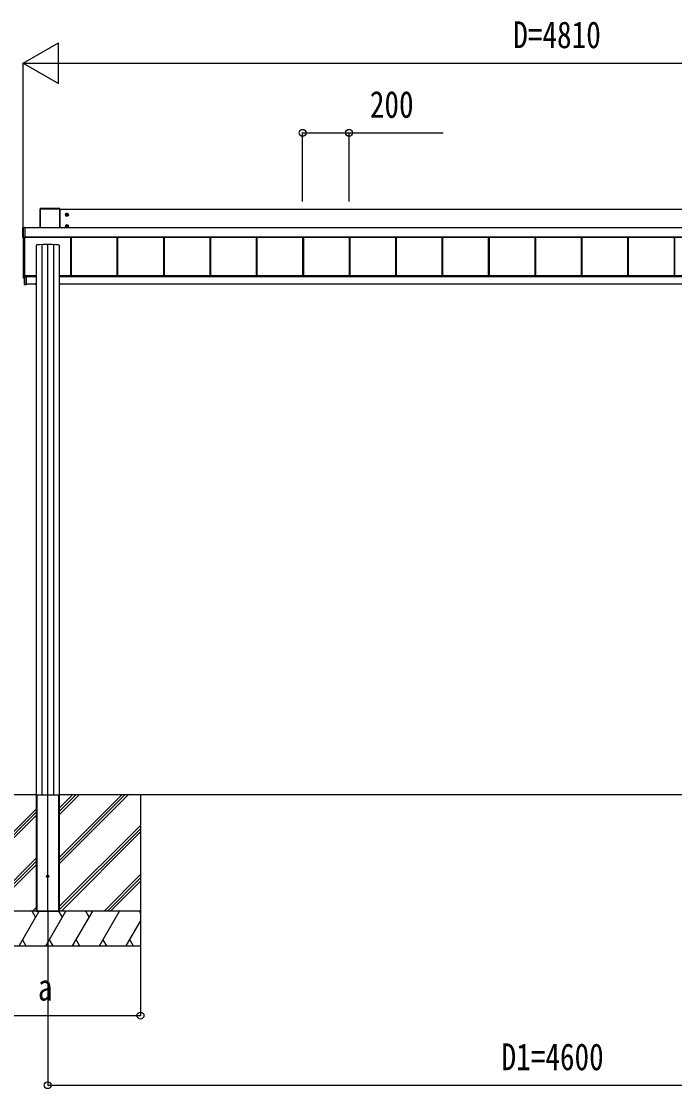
# Model space of a CAD drawing. Units: millimetres, scale not verified. Extents: x -14718 to 14718, y -10397 to 10401.
# Drawn here: x -11531 to -8716, y -5976 to -1379 of the extents above; entities that cross this region are included whole.
import ezdxf
from ezdxf.enums import TextEntityAlignment as Align

# ---------------------------------------------------------------- set-up
doc = ezdxf.new("R2010")
doc.units = ezdxf.units.MM
doc.header["$LTSCALE"] = 50
for name, color, linetype in [('0-4_YKK_12', 2, 'Continuous'), ('0-5_YKK_A1', 4, 'Continuous'), ('0-6_YKK_D', 6, 'Continuous')]:
    doc.layers.add(name, color=color, linetype=linetype)
doc.styles.add('ＭＳ ゴシック', font='')
doc.styles.get('ＭＳ ゴシック').set_extended_font_data('MS Gothic')

msp = doc.modelspace()

# ---------------------------------------------------------------- linework, layer by layer
at = {"layer": '0-4_YKK_12'}
msp.add_line((-11417.43, -5214.1), (-11417.43, -2338.4), dxfattribs=at)
at = {"layer": '0-5_YKK_A1'}
for p, q in [((-11450.43, -2186.75), (-11450.43, -2268.91)), ((-11450.09, -2186.89), (-11450.43, -2186.75)), ((-11450.09, -2268.91), (-11450.09, -2186.89)), ((-11364.93, -2186.25), (-11449.93, -2186.25)), ((-11449.93, -2186.25), (-11449.59, -2186.39)), ((-11449.59, -2186.39), (-11449.59, -2186.88)), ((-11449.59, -2186.88), (-11449.59, -2268.91)), ((-11365.27, -2186.88), (-11449.59, -2186.88)), ((-11365.27, -2186.39), (-11364.93, -2186.25)), ((-11365.27, -2268.91), (-11365.27, -2186.88)), ((-11364.43, -2186.75), (-11364.77, -2186.89)), ((-11364.77, -2186.89), (-11364.77, -2268.91)), ((-11364.43, -2268.91), (-11364.43, -2186.75)), ((-6870.43, -2190.47), (-11364.43, -2190.47)), ((-11334.43, -2219.46), (-11334.43, -2204.96)), ((-11341.68, -2212.21), (-11327.18, -2212.21)), ((-11336.71, -2211.45), (-11337.43, -2211.45)), ((-11332.15, -2212.97), (-11331.43, -2212.97)), ((-11523.93, -2310.11), (-11523.93, -2268.13)), ((-11523.47, -2268.33), (-11523.93, -2268.13)), ((-11523.47, -2309.39), (-11523.47, -2268.33)), ((-11523.43, -2267.63), (-11517.73, -2267.63)), ((-11523.43, -2267.63), (-11522.97, -2267.83)), ((-11522.97, -2268.31), (-11522.97, -2309.37)), ((-11515.93, -2268.31), (-11522.97, -2268.31)), ((-11517.73, -2267.67), (-11517.73, -2267.63)), ((-11515.93, -2267.68), (-11517.13, -2267.68)), ((-11517.13, -2267.68), (-11517.13, -2267.68)), ((-11515.93, -2267.68), (-11517.13, -2267.68)), ((-11515.93, -2267.83), (-11515.93, -2267.68)), ((-11515.93, -2267.68), (-11515.93, -2267.68)), ((-11515.93, -2267.83), (-11515.93, -2268.31)), ((-11515.93, -2268.31), (-11515.93, -2309.37)), ((-6718.93, -2268.91), (-11515.93, -2268.91)), ((-6718.93, -2269.39), (-11515.93, -2269.39)), ((-11341.68, -2262.18), (-11327.18, -2262.18)), ((-11336.71, -2261.42), (-11337.43, -2261.42)), ((-11334.43, -2269.43), (-11334.43, -2254.93)), ((-11332.15, -2262.94), (-11331.43, -2262.94)), ((-11523.93, -2310.11), (-11523.47, -2309.39)), ((-11522.97, -2309.88), (-11523.43, -2310.61)), ((-11517.73, -2310.61), (-11523.43, -2310.61)), ((-11522.43, -2310.61), (-11522.43, -2483.03)), ((-11517.73, -2310.61), (-11517.73, -2310.49)), ((-11517.43, -2310.44), (-11517.43, -2483.08)), ((-11517.13, -2310.43), (-11515.93, -2310.43)), ((-11517.13, -2310.43), (-11517.13, -2310.43)), ((-11517.13, -2310.43), (-11515.93, -2310.43)), ((-6718.93, -2308.36), (-11515.93, -2308.36)), ((-6718.93, -2308.88), (-11515.93, -2308.88)), ((-11515.93, -2309.02), (-6718.93, -2309.02)), ((-6718.93, -2309.02), (-11515.93, -2309.02)), ((-11515.93, -2309.37), (-11515.93, -2309.88)), ((-11515.93, -2309.88), (-11515.93, -2310.43)), ((-11515.93, -2310.43), (-11515.93, -2310.43)), ((-11467.43, -2342.96), (-11467.43, -4707.6)), ((-11442.24, -2341.22), (-11442.24, -4711.6)), ((-11392.62, -2341.22), (-11392.62, -4711.6)), ((-11367.43, -2342.96), (-11367.43, -4707.6)), ((-11318.93, -2309.02), (-11318.93, -2475.25)), ((-11316.33, -2309.02), (-11316.33, -2475.25)), ((-11315.93, -2309.02), (-11315.93, -2475.25)), ((-11118.93, -2309.02), (-11118.93, -2475.25)), ((-11116.33, -2309.02), (-11116.33, -2475.25)), ((-11115.93, -2309.02), (-11115.93, -2475.25)), ((-10918.93, -2309.02), (-10918.93, -2475.25)), ((-10916.33, -2309.02), (-10916.33, -2475.25)), ((-10915.93, -2309.02), (-10915.93, -2475.25)), ((-10718.93, -2309.02), (-10718.93, -2475.25)), ((-10716.33, -2309.02), (-10716.33, -2475.25)), ((-10715.93, -2309.02), (-10715.93, -2475.25)), ((-10518.93, -2309.02), (-10518.93, -2475.25)), ((-10516.33, -2309.02), (-10516.33, -2475.25)), ((-10515.93, -2309.02), (-10515.93, -2475.25)), ((-10318.93, -2309.02), (-10318.93, -2475.25)), ((-10316.33, -2309.02), (-10316.33, -2475.25)), ((-10315.93, -2309.02), (-10315.93, -2475.25)), ((-10118.93, -2309.02), (-10118.93, -2475.25)), ((-10116.33, -2309.02), (-10116.33, -2475.25)), ((-10115.93, -2309.02), (-10115.93, -2475.25)), ((-9918.93, -2309.02), (-9918.93, -2475.25)), ((-9916.33, -2309.02), (-9916.33, -2475.25)), ((-9915.93, -2309.02), (-9915.93, -2475.25)), ((-9718.93, -2309.02), (-9718.93, -2475.25)), ((-9716.33, -2309.02), (-9716.33, -2475.25)), ((-9715.93, -2309.02), (-9715.93, -2475.25)), ((-9518.93, -2309.02), (-9518.93, -2475.25)), ((-9516.33, -2309.02), (-9516.33, -2475.25)), ((-9515.93, -2309.02), (-9515.93, -2475.25)), ((-9318.93, -2309.02), (-9318.93, -2475.25)), ((-9316.33, -2309.02), (-9316.33, -2475.25)), ((-9315.93, -2309.02), (-9315.93, -2475.25)), ((-9118.93, -2309.02), (-9118.93, -2475.25)), ((-9116.33, -2309.02), (-9116.33, -2475.25)), ((-9115.93, -2309.02), (-9115.93, -2475.25)), ((-8918.93, -2309.02), (-8918.93, -2475.25)), ((-8916.33, -2309.02), (-8916.33, -2475.25)), ((-8915.93, -2309.02), (-8915.93, -2475.25)), ((-8718.93, -2309.02), (-8718.93, -2475.25)), ((-8716.33, -2309.02), (-8716.33, -2475.25)), ((-11523.43, -2443.01), (-11523.43, -2484.07)), ((-11522.96, -2442.51), (-11522.43, -2442.48)), ((-11513.93, -2474.86), (-11517.13, -2474.86)), ((-11516.93, -2476.81), (-11516.93, -2474.86)), ((-11516.93, -2480.39), (-11516.93, -2476.81)), ((-11516.65, -2476.81), (-11516.93, -2476.81)), ((-11516.93, -2513.48), (-11516.93, -2480.39)), ((-11516.65, -2480.39), (-11516.93, -2480.39)), ((-11516.65, -2474.86), (-11516.65, -2476.81)), ((-11516.65, -2480.39), (-11516.65, -2513.48)), ((-11516.63, -2480.09), (-11516.63, -2477.11)), ((-11516.63, -2480.09), (-11516.63, -2480.09)), ((-11510.43, -2480.38), (-11516.63, -2480.39)), ((-11516.62, -2480.09), (-11516.62, -2480.09)), ((-11516.15, -2477.31), (-11516.43, -2477.31)), ((-11516.15, -2479.89), (-11516.43, -2479.89)), ((-11516.15, -2477.31), (-11516.15, -2479.89)), ((-11516.15, -2479.89), (-11510.43, -2479.88)), ((-11515.43, -2475.6), (-11515.43, -2474.86)), ((-11515.43, -2475.6), (-11510.43, -2475.58)), ((-11467.43, -2475.25), (-11514.43, -2475.25)), ((-11514.43, -2475.25), (-11514.43, -2475.54)), ((-11514.43, -2475.54), (-11514.43, -2475.59)), ((-11513.93, -2475.25), (-11513.93, -2474.86)), ((-11510.43, -2479.88), (-11510.43, -2475.58)), ((-11467.43, -2477.25), (-11510.43, -2477.25)), ((-11510.43, -2479.88), (-11510.43, -2480.08)), ((-11467.43, -2480.12), (-11510.43, -2480.12)), ((-11510.43, -2480.38), (-11510.43, -2513.86)), ((-6867.43, -2475.25), (-11367.43, -2475.25)), ((-6867.43, -2477.25), (-11367.43, -2477.25)), ((-6867.43, -2480.12), (-11367.43, -2480.12)), ((-11523.43, -2484.31), (-11523.43, -2484.07)), ((-11522.96, -2484.56), (-11517.25, -2484.91)), ((-11522.96, -2484.56), (-11522.96, -2484.81)), ((-11522.96, -2484.81), (-11516.93, -2485.19)), ((-11522.96, -2484.81), (-11522.96, -2484.81)), ((-11522.96, -2484.81), (-11516.93, -2485.19)), ((-11521.93, -2483.58), (-11517.93, -2483.58)), ((-11517.25, -2484.95), (-11517.25, -2484.91)), ((-11516.93, -2513.48), (-11516.65, -2513.48)), ((-11516.65, -2513.48), (-11510.43, -2513.86)), ((-11510.43, -2514.16), (-11516.65, -2513.78)), ((-11468.28, -2511.6), (-11510.43, -2511.6)), ((-11510.43, -2513.86), (-11510.43, -2514.16)), ((-11468.43, -2513.78), (-11468.3, -2511.6)), ((-11468.28, -2511.6), (-11467.8, -2511.6)), ((-11467.93, -2514.1), (-11468.13, -2514.1)), ((-11467.8, -2511.6), (-11467.93, -2513.78)), ((-11467.43, -2514.1), (-11467.93, -2514.1)), ((-11467.43, -2511.6), (-11467.8, -2511.6)), ((-11367.06, -2511.6), (-11367.43, -2511.6)), ((-11367.43, -2513.78), (-11366.93, -2513.78)), ((-11366.93, -2514.1), (-11367.43, -2514.1)), ((-11367.06, -2511.6), (-11366.58, -2511.6)), ((-11366.93, -2513.78), (-11367.06, -2511.6)), ((-11366.93, -2514.1), (-11366.93, -2513.78)), ((-11366.73, -2514.1), (-11366.93, -2514.1)), ((-6868.28, -2511.6), (-11366.58, -2511.6)), ((-11366.56, -2511.6), (-11366.43, -2513.78)), ((-11467.43, -4711.6), (-11917.43, -4711.6)), ((-11467.43, -4707.6), (-11467.43, -5211.6)), ((-11467.43, -4711.6), (-11467.13, -4711.6)), ((-11467.43, -4711.6), (-11467.43, -5211.6)), ((-11467.13, -4711.6), (-11367.73, -4711.6)), ((-11464.93, -4711.6), (-11464.93, -5211.6)), ((-11463.43, -4711.6), (-11463.43, -5211.6)), ((-11371.43, -4711.6), (-11371.43, -5211.6)), ((-11369.93, -4711.6), (-11369.93, -5211.6)), ((-11367.43, -4707.6), (-11367.43, -5211.6)), ((-11367.43, -4711.6), (-11367.43, -5211.6)), ((-6317.43, -4711.6), (-11367.43, -4711.6)), ((-11367.43, -4796.6), (-11282.43, -4711.6)), ((-11367.43, -4782.46), (-11296.57, -4711.6)), ((-11367.43, -4768.31), (-11310.72, -4711.6)), ((-11367.43, -5008.73), (-11070.34, -4711.64)), ((-11367.43, -4994.59), (-11084.48, -4711.64)), ((-11367.43, -4980.44), (-11098.62, -4711.64)), ((-11017.43, -4711.6), (-11017.43, -5361.6)), ((-11817.43, -5122.08), (-11467.43, -4772.08)), ((-11817.43, -5136.22), (-11467.43, -4786.22)), ((-11817.43, -5150.36), (-11467.43, -4800.36)), ((-11367.43, -5192.57), (-11017.43, -4842.58)), ((-11367.43, -5206.72), (-11017.43, -4856.72)), ((-11358.17, -5211.6), (-11017.43, -4870.86)), ((-11694.82, -5211.6), (-11467.43, -4984.21)), ((-11680.68, -5211.6), (-11467.43, -4998.35)), ((-11666.54, -5211.6), (-11467.43, -5012.49)), ((-11174.32, -5211.6), (-11017.43, -5054.71)), ((-11160.18, -5211.6), (-11017.43, -5068.85)), ((-11146.04, -5211.6), (-11017.43, -5082.99)), ((-11017.43, -5211.6), (-11817.43, -5211.6)), ((-11017.43, -5211.6), (-11817.43, -5211.6)), ((-11540.91, -5361.6), (-11454.31, -5211.6)), ((-11469.31, -5237.58), (-11484.31, -5211.6)), ((-11482.69, -5211.6), (-11467.43, -5196.34)), ((-11467.43, -5211.6), (-11367.43, -5211.6)), ((-11425.44, -5361.6), (-11338.84, -5211.6)), ((-11353.84, -5237.58), (-11368.84, -5211.6)), ((-11309.97, -5361.6), (-11223.37, -5211.6)), ((-11238.37, -5237.58), (-11253.37, -5211.6)), ((-11194.5, -5361.6), (-11107.9, -5211.6)), ((-11017.43, -5220.26), (-11022.43, -5211.6)), ((-11079.03, -5361.6), (-11017.43, -5254.9)), ((-11817.43, -5361.6), (-11017.43, -5361.6)), ((-11525.92, -5335.62), (-11510.92, -5361.6)), ((-11410.44, -5335.62), (-11395.44, -5361.6)), ((-11294.98, -5335.62), (-11279.98, -5361.6)), ((-11179.5, -5335.62), (-11164.51, -5361.6)), ((-11064.03, -5335.62), (-11049.04, -5361.6))]:
    msp.add_line(p, q, dxfattribs=at)
for points in [[(-11449.59, -2186.39), (-11365.27, -2186.39), (-11365.27, -2186.88)], [(-11337.43, -2211.45), (-11337.43, -2212.97), (-11336.71, -2212.97)], [(-11333.67, -2209.93), (-11333.67, -2209.21), (-11335.19, -2209.21), (-11335.19, -2209.93)], [(-11335.19, -2214.49), (-11335.19, -2215.21), (-11333.67, -2215.21), (-11333.67, -2214.49)], [(-11331.43, -2212.97), (-11331.43, -2211.45), (-11332.15, -2211.45)], [(-11522.97, -2268.31), (-11522.97, -2267.83), (-11515.93, -2267.83)], [(-11517.63, -2267.68), (-11517.67, -2267.67), (-11517.73, -2267.67)], [(-11337.43, -2261.42), (-11337.43, -2262.94), (-11336.71, -2262.94)], [(-11333.67, -2259.9), (-11333.67, -2259.18), (-11335.19, -2259.18), (-11335.19, -2259.9)], [(-11335.19, -2264.46), (-11335.19, -2265.18), (-11333.67, -2265.18), (-11333.67, -2264.46)], [(-11331.43, -2262.94), (-11331.43, -2261.42), (-11332.15, -2261.42)], [(-11515.93, -2309.88), (-11522.97, -2309.88), (-11522.97, -2309.37), (-11515.93, -2309.37)], [(-11516.62, -2480.09), (-11516.63, -2480.09), (-11516.63, -2480.09)], [(-11516.61, -2480.09), (-11510.43, -2480.08), (-11510.43, -2480.38)], [(-11516.43, -2479.91), (-11516.43, -2479.89), (-11516.43, -2477.31)], [(-11522.43, -2483.03), (-11522.43, -2483.6), (-11516.93, -2483.93)], [(-11467.93, -2514.1), (-11467.93, -2513.78), (-11467.43, -2513.78)], [(-11467.13, -4711.6), (-11367.73, -4711.6), (-11367.43, -4711.6)]]:
    msp.add_lwpolyline(points, dxfattribs=at)
for points in [[(-11334.43, -2206.44), (-11339.43, -2209.32), (-11339.43, -2215.1), (-11334.43, -2217.98), (-11329.43, -2215.1), (-11329.43, -2209.32)], [(-11334.43, -2256.4), (-11339.43, -2259.29), (-11339.43, -2265.07), (-11334.43, -2267.95), (-11329.43, -2265.07), (-11329.43, -2259.29)]]:
    msp.add_lwpolyline(points, close=True, dxfattribs=at)
for centre, radius in [((-11334.43, -2212.21), 6.25), ((-11334.43, -2212.21), 5), ((-11334.43, -2262.18), 6.25), ((-11334.43, -2262.18), 5), ((-11417.43, -5061.6), 5)]:
    msp.add_circle(centre, radius, dxfattribs=at)
for centre, radius, start, end in [((-11449.59, -2186.89), 0.5, 90.15046, 179.81463), ((-11449.71, -2190.99), 4.12, 88.40447, 95.35624), ((-11365.27, -2186.89), 0.5, 0.18537, 89.84954), ((-11365.15, -2190.99), 4.12, 84.64376, 91.59553), ((-11334.43, -2212.21), 5.58, 153.74848, 206.25152), ((-11334.43, -2212.21), 5.58, 93.74848, 146.25152), ((-11334.43, -2212.21), 5.58, 213.74848, 266.25152), ((-11336.71, -2209.93), 1.52, 270, 0), ((-11336.71, -2214.49), 1.52, 0, 90), ((-11334.43, -2212.21), 5.58, 33.74848, 86.25152), ((-11334.43, -2212.21), 5.58, 273.74848, 326.25152), ((-11332.15, -2209.93), 1.52, 180, 270), ((-11332.15, -2214.49), 1.52, 90, 180), ((-11334.43, -2212.21), 5.58, 333.74848, 26.25152), ((-11522.97, -2268.33), 0.5, 90.15046, 179.81463), ((-11523.09, -2272.43), 4.12, 88.40447, 95.35624), ((-11517.55, -2265.93), 1.74, 265.66516, 269.50049), ((-11334.43, -2262.18), 5.58, 153.74848, 206.25152), ((-11334.43, -2262.18), 5.58, 93.74848, 146.25152), ((-11334.43, -2262.18), 5.58, 213.74848, 266.25152), ((-11336.71, -2259.9), 1.52, 270, 0), ((-11336.71, -2264.46), 1.52, 0, 90), ((-11334.43, -2262.18), 5.58, 33.74848, 86.25152), ((-11334.43, -2262.18), 5.58, 273.74848, 326.25152), ((-11332.15, -2259.9), 1.52, 180, 270), ((-11332.15, -2264.46), 1.52, 90, 180), ((-11334.43, -2262.18), 5.58, 333.74848, 26.25152), ((-11523.09, -2313.49), 4.12, 88.40447, 95.35624), ((-11522.97, -2309.38), 0.502, 180.349, 269.68592), ((-11517.73, -2310.19), 0.301, 269.99262, 297.9043), ((-11517.22, -2313.14), 2.71, 88.10375, 98.40666), ((-11522.93, -2443.01), 0.5, 93.48119, 179.98396), ((-11517.13, -2474.56), 0.3, 180.01748, 270.01745), ((-11516.63, -2476.81), 0.3, 180.01746, 270.01745), ((-11516.63, -2480.39), 0.3, 90.12237, 180), ((-11515.3, -2476.88), 1.35, 177.08798, 189.90325), ((-11515.43, -2480.31), 1.22, 169.53624, 183.72385), ((-11515.42, -2480.27), 1.21, 171.62247, 185.82998), ((-11515.38, -2480.32), 1.25, 169.72631, 183.54265), ((-11516.61, -2480.39), 0.3, 90.22184, 92.22662), ((-11516.61, -2480.23), 0.141, 90.0241, 94.22537), ((-11516.22, -2481.88), 1.98, 88.04873, 96.20074), ((-11522.93, -2484.06), 0.5, 180.01604, 266.51881), ((-11522.93, -2484.31), 0.5, 180, 266.3803), ((-11522.93, -2484.31), 0.5, 180.01604, 266.51881), ((-11521.93, -2483.08), 0.5, 180.01746, 270.01745), ((-11517.93, -2483.08), 0.5, 269.98255, 359.98254), ((-11517.23, -2484.61), 0.3, 266.48405, 359.9811), ((-11517.23, -2484.66), 0.3, 266.48405, 359.9811), ((-11516.63, -2513.48), 0.3, 180, 266.5), ((-11515.42, -2513.63), 1.24, 173.06854, 186.93146), ((-11468.13, -2513.8), 0.3, 176.5, 270), ((-11366.73, -2513.8), 0.3, 270, 3.5)]:
    msp.add_arc(centre, radius, start, end, dxfattribs=at)
for centre, major_axis, ratio, start_param, end_param in [((-11449.93, -2186.75), (0.382, -0.325), 0.996231, 2.2770247, 3.8440941), ((-11364.93, -2186.75), (0.382, 0.325), 0.996231, 5.5806839, 7.1477533), ((-11523.43, -2268.13), (0.382, -0.325), 0.996231, 2.2770247, 3.8440941), ((-11517.13, -2267.67), (0.6, 0), 0.026226, 3.1415927, 3.8726279), ((-11517.13, -2267.67), (0.6, 0), 0.026226, 3.8726279, 4.712389), ((-11523.43, -2310.11), (0.382, 0.325), 0.996231, 2.4390913, 4.0061606), ((-11517.13, -2310.49), (0.6, 0), 0.096025, 1.5707963, 3.1415927), ((-11517.73, -2310.31), (0, 0.3), 0.998743, 3.1415927, 4.2299164), ((-11417.43, -2342.96), (-50, 0), 0.04, 3.1415927, 6.2831853), ((-11516.65, -2477.31), (0.301, 0.4), 0.997782, 5.3593221, 6.9301184), ((-11516.65, -2479.89), (0.301, 0.4), 0.997782, 3.7885257, 3.8252324), ((-11516.63, -2477.31), (0.108, 0.169), 0.994155, 5.2849907, 6.855787), ((-11516.63, -2479.89), (-0.145, 0.15), 0.921201, 2.3686772, 3.9027669), ((-11516.63, -2479.89), (0.482, -0.007), 0.414889, 4.7553012, 6.2893908), ((-11516.13, -2479.89), (0.001, 0.2), 0.09157, 1.5714198, 1.6062613), ((-11516.65, -2484.99), (0.6, -0.037), 0.034769, 3.1437205, 4.2258199), ((-11467.93, -2513.8), (0.5, -0.018), 0.036539, 1.5736281, 3.1406975), ((-11366.93, -2513.8), (0.5, 0.018), 0.036539, 0.0008951, 1.5679645)]:
    msp.add_ellipse(centre, major_axis=major_axis, ratio=ratio, start_param=start_param, end_param=end_param, dxfattribs=at)
at = {"layer": '0-6_YKK_D'}
for p, q in [((-11522.43, -1559.6), (-11370.88, -1472.1)), ((-11370.88, -1647.1), (-11370.88, -1472.1)), ((-11522.43, -2309.61), (-11522.43, -1558.6)), ((-11522.43, -1559.6), (-11370.88, -1647.1)), ((-11522.43, -1559.6), (-11219.32, -1559.6)), ((-11347.43, -1559.6), (-6887.43, -1559.6)), ((-10318.93, -2155.31), (-10318.93, -1858.6)), ((-10118.93, -2155.31), (-10118.93, -1858.6)), ((-11417.43, -5215.1), (-11417.43, -5962.6)), ((-11017.43, -5362.6), (-11017.43, -5662.6)), ((-11817.43, -5661.6), (-11017.43, -5661.6)), ((-11417.43, -5961.6), (-6817.43, -5961.6))]:
    msp.add_line(p, q, dxfattribs=at)
msp.add_lwpolyline([(-10318.93, -1859.6), (-10118.93, -1859.6), (-9713.83, -1859.6)], dxfattribs=at)
for centre in [(-10318.93, -1859.6), (-10118.93, -1859.6), (-11017.43, -5661.6), (-11417.43, -5961.6)]:
    msp.add_circle(centre, 14.88, dxfattribs=at)

# ---------------------------------------------------------------- texts
at = {"layer": '0-6_YKK_D', "style": 'ＭＳ ゴシック', "width": 0.8}
for s, p in [('D=4810', (-9411.43, -1529.6)), ('200', (-10029.43, -1829.6)), ('a', (-11459.43, -5631.6)), ('D1=4600', (-9461.83, -5931.6))]:
    msp.add_text(s, height=115.5, dxfattribs=at).set_placement(p, align=Align.BOTTOM_LEFT)

doc.saveas('drawing.dxf')
